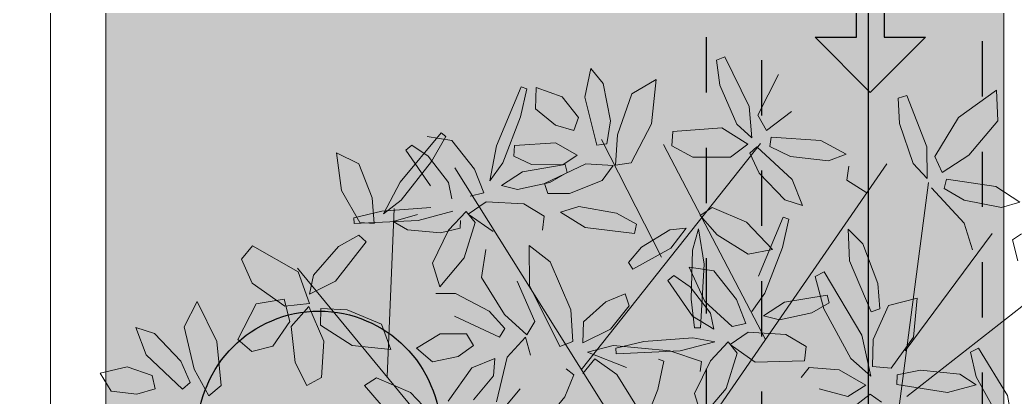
# Model space of a CAD drawing. Header units: metres. Extents: x 349703 to 349913, y 9282546 to 9282694.
# Drawn here: x 349772.279 to 349774.08, y 9282625.139 to 9282625.822 of the extents above; entities that cross this region are included whole.
import ezdxf

# ---------------------------------------------------------------- set-up
doc = ezdxf.new("R2010")
doc.units = ezdxf.units.M
doc.header["$LTSCALE"] = 0.25
doc.linetypes.add('01 nivel$0$HIDDEN2', pattern=[0.1875, 0.125, -0.0625])
for name, color, linetype, lineweight in [('.', 7, 'Continuous', 0), ('0_ CUNETAS', 160, 'Continuous', 5), ('AREA-VERDE', 3, 'CONTINUOUS', 9), ('ARQ-FONDO', 253, 'CONTINUOUS', 9), ('CUNETAS-RED', 5, 'CONTINUOUS', 18), ('LLORAD-SIMB', 1, 'CONTINUOUS', 25), ('LLORAD-TRAMO', 1, 'CONTINUOUS', 70)]:
    doc.layers.add(name, color=color, linetype=linetype, lineweight=lineweight)

# ---------------------------------------------------------------- blocks, each defined once
blk = doc.blocks.new('PLAZA CENTRAL')
at = {"layer": 'ARQ-FONDO'}
blk.add_lwpolyline([(349596.6395, 9282641.1169), (349621.0817, 9282641.1169), (349621.0817, 9282622.8854), (349596.6395, 9282622.8854)], close=True, dxfattribs=at)
blk = doc.blocks.new('67')
at = {"layer": 'AREA-VERDE', "lineweight": 0, "true_color": 0xc4e4b2, "transparency": 33554687}
h = blk.add_hatch(color=3, dxfattribs=at)
h.dxf.hatch_style = 1
h.paths.add_polyline_path([(349446.7844, 9282622.96), (349448.4105, 9282622.96), (349448.4105, 9282626.8063), (349446.7844, 9282626.8063)])
at = {"layer": 'ARQ-FONDO', "flags": 128}
blk.add_lwpolyline([(349446.6839, 9282641.1169), (349448.5105, 9282641.1169), (349448.5105, 9282603.1406), (349448.054, 9282603.1406), (349448.054, 9282603.2406), (349447.8216, 9282603.2406), (349447.8216, 9282622.86), (349446.6844, 9282622.86), (349446.6844, 9282641.1169)], dxfattribs=at)
at = {"layer": 'ARQ-FONDO'}
blk.add_lwpolyline([(349446.7844, 9282626.8063), (349448.4105, 9282626.8063), (349448.4105, 9282622.96), (349446.7844, 9282622.96)], close=True, dxfattribs=at)
blk = doc.blocks.new('ARR2')
at = {"layer": 'ARQ-FONDO', "lineweight": 5}
for p, q in [((2741.0943, 1215.9907), (2741.0724, 1215.982)), ((2741.158, 1215.861), (2741.0943, 1215.9907)), ((2740.7432, 1215.9601), (2740.7275, 1215.8854)), ((2740.7756, 1215.921), (2740.7432, 1215.9601)), ((2741.0724, 1215.982), (2741.0812, 1215.9163)), ((2741.1806, 1215.8379), (2741.2344, 1215.9446)), ((2740.4969, 1215.758), (2740.5613, 1215.9124)), ((2740.5757, 1215.9071), (2740.5597, 1215.8335)), ((2740.5613, 1215.9124), (2740.5757, 1215.9071)), ((2740.6001, 1215.91), (2740.5986, 1215.8547)), ((2740.6682, 1215.8859), (2740.6001, 1215.91)), ((2740.7946, 1215.8229), (2740.7756, 1215.921)), ((2740.9148, 1215.9314), (2740.8508, 1215.894)), ((2740.9022, 1215.8152), (2740.9148, 1215.9314)), ((2741.0812, 1215.9163), (2741.1256, 1215.8145)), ((2740.7117, 1215.8316), (2740.6682, 1215.8859)), ((2740.7275, 1215.8854), (2740.7593, 1215.7592)), ((2740.8508, 1215.894), (2740.8132, 1215.7865)), ((2741.5701, 1215.8892), (2741.5475, 1215.8824)), ((2741.5475, 1215.8824), (2741.5511, 1215.8162)), ((2741.6232, 1215.7549), (2741.5701, 1215.8892)), ((2741.706, 1215.8322), (2741.805, 1215.9032)), ((2741.805, 1215.9032), (2741.8089, 1215.8235)), ((2740.5986, 1215.8547), (2740.6513, 1215.8117)), ((2741.1652, 1215.7782), (2741.158, 1215.861)), ((2740.5597, 1215.8335), (2740.5131, 1215.7133)), ((2740.6992, 1215.7981), (2740.7117, 1215.8316)), ((2741.2032, 1215.7974), (2741.1806, 1215.8379)), ((2741.269, 1215.8479), (2741.2032, 1215.7974)), ((2741.644, 1215.7301), (2741.706, 1215.8322)), ((2740.6513, 1215.8117), (2740.6992, 1215.7981)), ((2740.7854, 1215.7631), (2740.7946, 1215.8229)), ((2740.8494, 1215.713), (2740.9022, 1215.8152)), ((2741.0867, 1215.8046), (2740.9583, 1215.7949)), ((2741.1544, 1215.7623), (2741.0867, 1215.8046)), ((2741.1256, 1215.8145), (2741.1652, 1215.7782)), ((2741.5511, 1215.8162), (2741.5873, 1215.7111)), ((2741.8089, 1215.8235), (2741.7329, 1215.7331)), ((2740.2447, 1215.6629), (2740.3517, 1215.7915)), ((2740.3155, 1215.7818), (2740.3795, 1215.772)), ((2740.3638, 1215.7823), (2740.3269, 1215.7166)), ((2740.3517, 1215.7915), (2740.3638, 1215.7823)), ((2740.8132, 1215.7865), (2740.8081, 1215.7072)), ((2740.9583, 1215.7949), (2740.9557, 1215.7574)), ((2741.2157, 1215.7806), (2741.2116, 1215.756)), ((2741.3455, 1215.7719), (2741.2157, 1215.7806)), ((2740.2591, 1215.7464), (2740.275, 1215.7598)), ((2740.275, 1215.7598), (2740.3182, 1215.7302)), ((2740.3795, 1215.772), (2740.4392, 1215.697)), ((2740.4795, 1215.666), (2740.4969, 1215.758)), ((2740.5439, 1215.7583), (2740.5421, 1215.7305)), ((2740.651, 1215.7651), (2740.5439, 1215.7583)), ((2740.7079, 1215.7335), (2740.651, 1215.7651)), ((2740.7181, 1215.1712), (2741.1878, 1215.7637)), ((2740.7593, 1215.7592), (2740.7854, 1215.7631)), ((2740.9283, 1215.4661), (2740.7715, 1215.7746)), ((2741.2009, 1215.2512), (2740.9339, 1215.7613)), ((2740.9557, 1215.7574), (2741.0108, 1215.7283)), ((2741.1092, 1215.7278), (2741.1544, 1215.7623)), ((2741.1782, 1215.7554), (2741.1595, 1215.7388)), ((2741.2706, 1215.6699), (2741.1782, 1215.7554)), ((2741.2116, 1215.756), (2741.266, 1215.73)), ((2741.4121, 1215.7357), (2741.3455, 1215.7719)), ((2741.6239, 1215.6718), (2741.6232, 1215.7549)), ((2740.0784, 1215.739), (2740.1366, 1215.7108)), ((2740.0908, 1215.6409), (2740.0784, 1215.739)), ((2740.3237, 1215.6533), (2740.2591, 1215.7464)), ((2740.3182, 1215.7302), (2740.3715, 1215.6613)), ((2740.5421, 1215.7305), (2740.5883, 1215.7088)), ((2740.6705, 1215.7081), (2740.7079, 1215.7335)), ((2741.0108, 1215.7283), (2741.1092, 1215.7278)), ((2741.1595, 1215.7388), (2741.1841, 1215.6858)), ((2741.266, 1215.73), (2741.3652, 1215.718)), ((2741.3652, 1215.718), (2741.4121, 1215.7357)), ((2741.6633, 1215.6879), (2741.644, 1215.7301)), ((2741.7329, 1215.7331), (2741.6633, 1215.6879)), ((2740.1366, 1215.7108), (2740.1716, 1215.6216)), ((2740.3269, 1215.7166), (2740.2471, 1215.6155)), ((2740.9083, 1214.8699), (2740.3874, 1215.6998)), ((2740.5131, 1215.7133), (2740.4795, 1215.666)), ((2740.5649, 1215.69), (2740.6768, 1215.7084)), ((2740.5883, 1215.7088), (2740.6705, 1215.7081)), ((2740.7306, 1215.7109), (2740.6224, 1215.6593)), ((2740.6768, 1215.7084), (2740.682, 1215.6882)), ((2740.8019, 1215.7058), (2740.7306, 1215.7109)), ((2740.7731, 1215.6667), (2740.8019, 1215.7058)), ((2740.8081, 1215.7072), (2740.8494, 1215.713)), ((2740.9225, 1214.8488), (2741.5179, 1215.7101)), ((2741.419, 1215.7048), (2741.4134, 1215.6677)), ((2741.5873, 1215.7111), (2741.6239, 1215.6718)), ((2740.4392, 1215.697), (2740.4639, 1215.6344)), ((2740.5097, 1215.6541), (2740.5649, 1215.69)), ((2740.682, 1215.6882), (2740.6367, 1215.6619)), ((2741.1841, 1215.6858), (2741.2513, 1215.6163)), ((2740.2011, 1215.5801), (2740.2447, 1215.6629)), ((2740.3715, 1215.6613), (2740.3799, 1215.6189)), ((2740.5516, 1215.6435), (2740.5097, 1215.6541)), ((2740.6367, 1215.6619), (2740.5516, 1215.6435)), ((2740.6224, 1215.6593), (2740.6314, 1215.633)), ((2740.6878, 1215.6326), (2740.7731, 1215.6667)), ((2741.2979, 1215.6015), (2741.2706, 1215.6699)), ((2741.4134, 1215.6677), (2741.466, 1215.6343)), ((2741.5187, 1214.8365), (2741.6275, 1215.6613)), ((2741.7204, 1215.5555), (2741.635, 1215.648)), ((2741.6744, 1215.6702), (2741.6684, 1215.6459)), ((2741.8031, 1215.6512), (2741.6744, 1215.6702)), ((2741.8666, 1215.6098), (2741.8031, 1215.6512)), ((2740.1395, 1215.5571), (2740.0908, 1215.6409)), ((2740.1716, 1215.6216), (2740.1769, 1215.5545)), ((2740.4639, 1215.6344), (2740.4274, 1215.6259)), ((2740.6314, 1215.633), (2740.6878, 1215.6326)), ((2741.6684, 1215.6459), (2741.7206, 1215.6158)), ((2740.1965, 1215.5868), (2740.325, 1215.5964)), ((2740.2471, 1215.6155), (2740.2011, 1215.5801)), ((2740.4696, 1215.6112), (2740.4227, 1215.5791)), ((2740.5679, 1215.6056), (2740.4696, 1215.6112)), ((2740.6214, 1215.5737), (2740.5679, 1215.6056)), ((2740.7118, 1215.5988), (2740.6641, 1215.5836)), ((2740.8103, 1215.5817), (2740.7118, 1215.5988)), ((2741.0299, 1215.5757), (2741.0615, 1215.5959)), ((2741.0615, 1215.5959), (2741.1505, 1215.5575)), ((2741.2513, 1215.6163), (2741.2979, 1215.6015)), ((2741.7206, 1215.6158), (2741.8185, 1215.596)), ((2741.8185, 1215.596), (2741.8666, 1215.6098)), ((2740.1231, 1215.5696), (2740.1965, 1215.5868)), ((2740.1246, 1215.5544), (2740.1231, 1215.5696)), ((2740.2106, 1215.153), (2740.2292, 1215.5932)), ((2740.2265, 1215.5599), (2740.2898, 1215.578)), ((2740.3822, 1215.5865), (2740.2916, 1215.5626)), ((2740.3715, 1215.5367), (2740.4174, 1215.5861)), ((2740.4174, 1215.5861), (2740.4407, 1215.5567)), ((2740.4227, 1215.5791), (2740.4881, 1215.5333)), ((2740.6169, 1215.5365), (2740.6214, 1215.5737)), ((2740.6641, 1215.5836), (2740.7288, 1215.5439)), ((2740.8633, 1215.553), (2740.8103, 1215.5817)), ((2741.074, 1215.5249), (2741.0299, 1215.5757)), ((2741.1825, 1215.4165), (2741.247, 1215.5708)), ((2741.247, 1215.5708), (2741.2613, 1215.5656)), ((2740.2916, 1215.5626), (2740.1246, 1215.5544)), ((2740.1769, 1215.5545), (2740.1395, 1215.5571)), ((2740.2634, 1215.5374), (2740.2265, 1215.5599)), ((2740.4021, 1215.5626), (2740.4012, 1215.5418)), ((2740.4407, 1215.5567), (2740.412, 1215.4642)), ((2740.7288, 1215.5439), (2740.858, 1215.5286)), ((2740.858, 1215.5286), (2740.8633, 1215.553)), ((2740.9502, 1215.538), (2740.9932, 1215.5419)), ((2740.9932, 1215.5419), (2740.9531, 1215.4897)), ((2741.1505, 1215.5575), (2741.2188, 1215.4861)), ((2741.2613, 1215.5656), (2741.2453, 1215.4919)), ((2741.7421, 1215.4851), (2741.7204, 1215.5555)), ((2740.1362, 1215.5242), (2740.0835, 1215.4945)), ((2740.1553, 1215.5061), (2740.1362, 1215.5242)), ((2740.3501, 1215.53), (2740.2634, 1215.5374)), ((2740.3295, 1215.4506), (2740.3715, 1215.5367)), ((2740.4012, 1215.5418), (2740.3501, 1215.53)), ((2740.8761, 1215.4923), (2740.9502, 1215.538)), ((2741.0098, 1215.485), (2741.0257, 1215.5408)), ((2741.0257, 1215.5408), (2741.0399, 1215.4482)), ((2741.1553, 1215.4741), (2741.074, 1215.5249)), ((2741.4174, 1215.5395), (2741.4204, 1215.4564)), ((2741.4551, 1215.5012), (2741.4174, 1215.5395)), ((2741.5662, 1215.2212), (2741.7939, 1215.5281)), ((2741.8706, 1215.5269), (2741.8474, 1215.5116)), ((2739.8586, 1215.4962), (2739.8296, 1215.4607)), ((2739.9781, 1215.4281), (2739.8586, 1215.4962)), ((2740.0835, 1215.4945), (2740.0179, 1215.4191)), ((2740.0756, 1215.4032), (2740.1553, 1215.5061)), ((2740.5822, 1215.4968), (2740.5832, 1215.3922)), ((2740.637, 1215.4539), (2740.5822, 1215.4968)), ((2740.8421, 1215.4525), (2740.8761, 1215.4923)), ((2741.2453, 1215.4919), (2741.1987, 1215.3718)), ((2741.4942, 1215.3972), (2741.4551, 1215.5012)), ((2741.8474, 1215.5116), (2741.8611, 1215.4569)), ((2740.412, 1215.4642), (2740.3481, 1215.3887)), ((2740.4684, 1215.4864), (2740.4573, 1215.4131)), ((2740.9531, 1215.4897), (2740.8537, 1215.4352)), ((2741.0058, 1215.3562), (2741.0098, 1215.485)), ((2741.2188, 1215.4861), (2741.1553, 1215.4741)), ((2739.8296, 1215.4607), (2739.8571, 1215.3984)), ((2740.4388, 1214.8759), (2739.976, 1215.4379)), ((2740.3481, 1215.3887), (2740.3295, 1215.4506)), ((2740.6912, 1215.3281), (2740.637, 1215.4539)), ((2740.8537, 1215.4352), (2740.8421, 1215.4525)), ((2741.0012, 1215.4403), (2741.0651, 1215.4305)), ((2741.0418, 1215.3502), (2741.0012, 1215.4403)), ((2741.0399, 1215.4482), (2741.0305, 1215.2812)), ((2741.4204, 1215.4564), (2741.4773, 1215.3236)), ((2740.0073, 1215.3451), (2739.9781, 1215.4281)), ((2740.0179, 1215.4191), (2740.0071, 1215.3694)), ((2740.4573, 1215.4131), (2740.5173, 1215.3163)), ((2740.9447, 1215.4048), (2740.9607, 1215.4183)), ((2740.9607, 1215.4183), (2741.0038, 1215.3887)), ((2741.0651, 1215.4305), (2741.1248, 1215.3555)), ((2741.3544, 1215.4279), (2741.3308, 1215.416)), ((2741.3308, 1215.416), (2741.3536, 1215.3313)), ((2741.4524, 1215.262), (2741.3544, 1215.4279)), ((2741.5703, 1215.1013), (2741.9884, 1215.4291)), ((2739.8571, 1215.3984), (2739.9431, 1215.3383)), ((2740.0071, 1215.3694), (2740.0756, 1215.4032)), ((2740.5972, 1215.2983), (2740.5509, 1215.4036)), ((2740.5832, 1215.3922), (2740.6628, 1215.2325)), ((2741.0094, 1215.3118), (2740.9447, 1215.4048)), ((2741.0038, 1215.3887), (2741.0571, 1215.3198)), ((2741.4996, 1215.3311), (2741.4942, 1215.3972)), ((2740.389, 1215.3716), (2740.3382, 1215.371)), ((2740.4773, 1215.3247), (2740.389, 1215.3716)), ((2740.7827, 1215.3491), (2740.8336, 1215.3707)), ((2740.8336, 1215.3707), (2740.8442, 1215.3391)), ((2741.1987, 1215.3718), (2741.1651, 1215.3244)), ((2741.2505, 1215.3485), (2741.3624, 1215.3668)), ((2741.3624, 1215.3668), (2741.3676, 1215.3466)), ((2739.7133, 1215.35), (2739.6795, 1215.2841)), ((2739.7653, 1215.2453), (2739.7133, 1215.35)), ((2739.8676, 1215.3444), (2739.8196, 1215.2508)), ((2739.9413, 1215.356), (2739.8676, 1215.3444)), ((2739.9561, 1215.2983), (2739.9413, 1215.356)), ((2739.9431, 1215.3383), (2740.0073, 1215.3451)), ((2740.0056, 1215.3371), (2739.9592, 1215.2846)), ((2740.0452, 1215.2467), (2740.0056, 1215.3371)), ((2740.7247, 1215.2973), (2740.7827, 1215.3491)), ((2740.8442, 1215.3391), (2740.795, 1215.2774)), ((2741.0152, 1215.2814), (2741.0058, 1215.3562)), ((2741.113, 1215.2844), (2741.0418, 1215.3502)), ((2741.1248, 1215.3555), (2741.1496, 1215.2929)), ((2741.1954, 1215.3126), (2741.2505, 1215.3485)), ((2741.3676, 1215.3466), (2741.3223, 1215.3204)), ((2741.5223, 1215.3397), (2741.4825, 1215.251)), ((2741.5973, 1215.3589), (2741.5223, 1215.3397)), ((2741.5881, 1215.2565), (2741.5973, 1215.3589)), ((2740.0367, 1215.3322), (2740.0362, 1215.2887)), ((2740.106, 1215.3285), (2740.0367, 1215.3322)), ((2740.1957, 1215.291), (2740.106, 1215.3285)), ((2740.3865, 1215.3118), (2740.5047, 1215.2573)), ((2740.5181, 1215.28), (2740.4773, 1215.3247)), ((2740.5173, 1215.3163), (2740.5759, 1215.2626)), ((2740.6966, 1215.2453), (2740.6912, 1215.3281)), ((2741.0655, 1215.2774), (2741.0094, 1215.3118)), ((2741.0571, 1215.3198), (2741.0655, 1215.2774)), ((2741.2372, 1215.3019), (2741.1954, 1215.3126)), ((2741.3223, 1215.3204), (2741.2372, 1215.3019)), ((2741.3536, 1215.3313), (2741.424, 1215.2008)), ((2741.4773, 1215.3236), (2741.4996, 1215.3311)), ((2739.5532, 1215.2819), (2739.5802, 1215.2105)), ((2739.6016, 1215.2664), (2739.5532, 1215.2819)), ((2739.6795, 1215.2841), (2739.7057, 1215.1732)), ((2739.9112, 1215.2329), (2739.9561, 1215.2983)), ((2739.9592, 1215.2846), (2739.9701, 1215.1908)), ((2740.0362, 1215.2887), (2740.1191, 1215.2351)), ((2740.22, 1215.2242), (2740.1957, 1215.291)), ((2740.5759, 1215.2626), (2740.5972, 1215.2983)), ((2740.7224, 1215.242), (2740.7247, 1215.2973)), ((2741.1496, 1215.2929), (2741.113, 1215.2844)), ((2739.6704, 1215.1939), (2739.6016, 1215.2664)), ((2740.3489, 1215.266), (2740.2873, 1215.2282)), ((2740.4185, 1215.2657), (2740.3489, 1215.266)), ((2740.4367, 1215.2349), (2740.4185, 1215.2657)), ((2740.5047, 1215.2573), (2740.5181, 1215.28)), ((2740.573, 1215.2569), (2740.5243, 1215.2046)), ((2740.5854, 1215.2099), (2740.573, 1215.2569)), ((2740.795, 1215.2774), (2740.7224, 1215.242)), ((2741.0305, 1215.2812), (2741.0152, 1215.2814)), ((2741.1552, 1215.2696), (2741.1083, 1215.2375)), ((2741.2535, 1215.2641), (2741.1552, 1215.2696)), ((2741.307, 1215.2322), (2741.2535, 1215.2641)), ((2741.4765, 1215.1551), (2741.4524, 1215.262)), ((2741.5298, 1215.1761), (2741.5881, 1215.2565)), ((2739.7758, 1215.1308), (2739.7653, 1215.2453)), ((2739.8196, 1215.2508), (2739.8566, 1215.2193)), ((2739.8566, 1215.2193), (2739.9112, 1215.2329)), ((2740.0388, 1215.1509), (2740.0452, 1215.2467)), ((2740.1191, 1215.2351), (2740.22, 1215.2242)), ((2740.396, 1215.2062), (2740.4367, 1215.2349)), ((2740.6628, 1215.2325), (2740.6966, 1215.2453)), ((2740.8023, 1215.2355), (2740.735, 1215.2174)), ((2740.9499, 1215.2212), (2740.8023, 1215.2355)), ((2740.8087, 1215.2281), (2740.8821, 1215.2453)), ((2740.8821, 1215.2453), (2741.0106, 1215.2549)), ((2741.0678, 1215.245), (2740.9772, 1215.2211)), ((2741.0106, 1215.2549), (2741.0678, 1215.245)), ((2741.0571, 1215.1952), (2741.103, 1215.2445)), ((2741.103, 1215.2445), (2741.1263, 1215.2152)), ((2741.1083, 1215.2375), (2741.1738, 1215.1918)), ((2741.3025, 1215.1949), (2741.307, 1215.2322)), ((2741.4825, 1215.251), (2741.4805, 1215.1803)), ((2739.5802, 1215.2105), (2739.675, 1215.1212)), ((2740.2873, 1215.2282), (2740.3294, 1215.1922)), ((2740.3294, 1215.1922), (2740.396, 1215.2062)), ((2740.5243, 1215.2046), (2740.4964, 1215.088)), ((2740.735, 1215.2174), (2740.8372, 1215.1779)), ((2740.8102, 1215.2129), (2740.8087, 1215.2281)), ((2740.9772, 1215.2211), (2740.8102, 1215.2129)), ((2741.0329, 1215.1928), (2740.9499, 1215.2212)), ((2741.1263, 1215.2152), (2741.0976, 1215.1226)), ((2741.7583, 1215.2279), (2741.7373, 1215.2173)), ((2741.7373, 1215.2173), (2741.7521, 1215.1527)), ((2741.8337, 1215.1046), (2741.7583, 1215.2279)), ((2739.53, 1215.179), (2739.4596, 1215.1626)), ((2739.5959, 1215.1565), (2739.53, 1215.179)), ((2739.6949, 1215.1385), (2739.6704, 1215.1939)), ((2739.9701, 1215.1908), (2740.0006, 1215.1305)), ((2740.4924, 1215.2011), (2740.4321, 1215.1766)), ((2740.4887, 1215.156), (2740.4924, 1215.2011)), ((2740.7537, 1215.2001), (2740.7228, 1215.1616)), ((2740.8113, 1215.159), (2740.7537, 1215.2001)), ((2740.9348, 1215.194), (2740.9188, 1215.1203)), ((2740.9205, 1215.1992), (2740.9348, 1215.194)), ((2741.0151, 1215.1091), (2741.0571, 1215.1952)), ((2741.0296, 1215.1667), (2741.0329, 1215.1928)), ((2741.1738, 1215.1918), (2741.3025, 1215.1949)), ((2741.2944, 1215.1514), (2741.3146, 1215.1778)), ((2741.3146, 1215.1778), (2741.3933, 1215.1714)), ((2741.424, 1215.2008), (2741.4765, 1215.1551)), ((2741.4805, 1215.1803), (2741.5298, 1215.1761)), ((2739.4596, 1215.1626), (2739.4881, 1215.1152)), ((2739.6034, 1215.1216), (2739.5959, 1215.1565)), ((2739.7057, 1215.1732), (2739.7441, 1215.1036)), ((2740.4321, 1215.1766), (2740.3701, 1215.089)), ((2740.4365, 1215.0925), (2740.4887, 1215.156)), ((2740.6989, 1215.1584), (2740.6758, 1215.1009)), ((2740.6791, 1215.1737), (2740.6989, 1215.1584)), ((2740.8627, 1215.0765), (2740.8113, 1215.159)), ((2741.3933, 1215.1714), (2741.4632, 1215.1309)), ((2741.544, 1215.1331), (2741.5456, 1215.158)), ((2741.5456, 1215.158), (2741.6063, 1215.1709)), ((2741.6063, 1215.1709), (2741.7088, 1215.1601)), ((2741.7088, 1215.1601), (2741.7519, 1215.1323)), ((2741.7521, 1215.1527), (2741.8057, 1215.0554)), ((2739.675, 1215.1212), (2739.6949, 1215.1385)), ((2739.7441, 1215.1036), (2739.7758, 1215.1308)), ((2740.0006, 1215.1305), (2740.0388, 1215.1509)), ((2740.151, 1215.1302), (2740.1826, 1215.1504)), ((2740.1952, 1215.0794), (2740.151, 1215.1302)), ((2740.1826, 1215.1504), (2740.2716, 1215.112)), ((2741.4632, 1215.1309), (2741.416, 1215.102)), ((2741.6766, 1215.1121), (2741.544, 1215.1331)), ((2741.7519, 1215.1323), (2741.6766, 1215.1121)), ((2739.4881, 1215.1152), (2739.5557, 1215.1074)), ((2739.5557, 1215.1074), (2739.6034, 1215.1216)), ((2740.2716, 1215.112), (2740.34, 1215.0406)), ((2740.5225, 1215.0785), (2740.5583, 1215.122)), ((2740.6758, 1215.1009), (2740.6097, 1215.0218)), ((2740.9188, 1215.1203), (2740.8722, 1215.0002)), ((2741.0338, 1215.0471), (2741.0151, 1215.1091)), ((2741.0976, 1215.1226), (2741.0338, 1215.0471)), ((2741.416, 1215.102), (2741.3407, 1215.1213)), ((2741.4748, 1215.1076), (2741.4091, 1215.057)), ((2741.5043, 1215.0867), (2741.4748, 1215.1076)), ((2741.8486, 1215.0229), (2741.8337, 1215.1046))]:
    blk.add_line(p, q, dxfattribs=at)
blk = doc.blocks.new('*U2193')
at = {"layer": '.', "lineweight": 30}
h = blk.add_hatch(color=1, dxfattribs=at)
h.dxf.hatch_style = 1
h.paths.add_polyline_path([(-0.025, -0.05), (-0.1, -0.05), (0, -0.15), (0.1, -0.05), (0.025, -0.05), (0.025, 0.15), (-0.025, 0.15)])
at = {"layer": '0_ CUNETAS', "color": 1, "lineweight": 30}
blk.add_lwpolyline([(-0.1, -0.05), (-0.025, -0.05), (-0.025, 0.15), (0.025, 0.15), (0.025, -0.05), (0.1, -0.05), (0, -0.15)], close=True, dxfattribs=at)
blk = doc.blocks.new('*U2190')
at = {"layer": '0_ CUNETAS', "color": 0, "linetype": 'ByBlock', "lineweight": -2, "transparency": 16777216}
blk.add_blockref('*U2193', (0, 40.5), dxfattribs=at)
blk = doc.blocks.new('drenaje')
at = {"layer": 'CUNETAS-RED', "linetype": '01 nivel$0$HIDDEN2', "lineweight": 30}
for p, q in [((55.3649, -34.1474), (55.3649, -90.4696)), ((55.4649, -34.1888), (55.4649, -90.5555)), ((55.8649, -34.3545), (55.8649, -90.3803))]:
    blk.add_line(p, q, dxfattribs=at)
at = {"layer": 'CUNETAS-RED', "lineweight": 0}
blk.add_blockref('*U2190', (55.6621, -90.1971), dxfattribs=at)

msp = doc.modelspace()

# ---------------------------------------------------------------- linework, layer by layer
at = {"layer": 'ARQ-FONDO', "lineweight": 30}
msp.add_lwpolyline([(349782.3038, 9282643.2172), (349782.3038, 9282641.6375), (349782.0969, 9282641.4307), (349774.0096, 9282641.4307), (349773.8116, 9282641.2327), (349773.8207, 9282585.0699)], dxfattribs=at)
at = {"layer": 'LLORAD-SIMB'}
msp.add_circle((349772.82, 9282625.0746), 0.22, dxfattribs=at)
at = {"layer": 'LLORAD-TRAMO', "const_width": 0.3}
msp.add_lwpolyline([(349773.27, 9282626.19), (349773.27, 9282625.94), (349773.27, 9282625.69), (349773.27, 9282625.44), (349773.27, 9282625.19), (349773.27, 9282624.94), (349773.27, 9282624.69), (349773.27, 9282624.44), (349773.27, 9282624.19), (349773.27, 9282623.94), (349773.27, 9282623.69), (349773.27, 9282623.44), (349773.27, 9282623.19), (349773.27, 9282622.94)], dxfattribs=at)

# ---------------------------------------------------------------- block references
at = {"layer": 'ARQ-FONDO'}
for name, p in [('PLAZA CENTRAL', (151.2522, 0)), ('67', (325.6495, 0))]:
    msp.add_blockref(name, p, dxfattribs=at)
at = {"layer": 'ARQ-FONDO', "xscale": 0.6917913537138002, "yscale": 0.6917913537138002, "zscale": 0.6917913537138002}
msp.add_blockref('ARR2', (347877.2894, 9281784.5433), dxfattribs=at)
at = {"layer": 'CUNETAS-RED', "lineweight": 30}
msp.add_blockref('drenaje', (349718.1559, 9282675.5378), dxfattribs=at)

doc.saveas('drawing.dxf')
